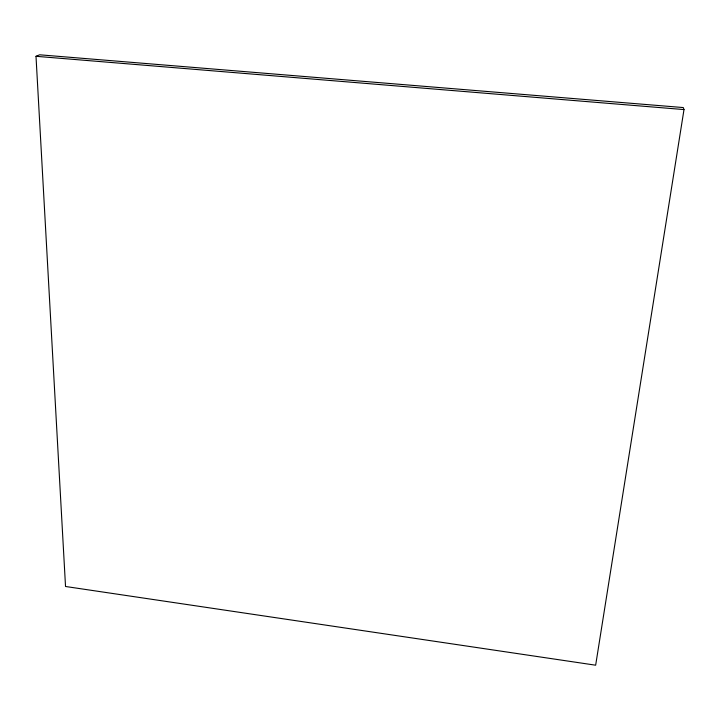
<?xml version="1.0" encoding="UTF-8"?>
<svg xmlns="http://www.w3.org/2000/svg" width="720" height="720" viewBox="0 0 720 720"><rect width="100%" height="100%" fill="white"/><g stroke="black" fill="none" stroke-linecap="round" stroke-linejoin="round"><path stroke-width="1.08" d="M684 109.575L595.656 665.199L65.529 586.485L36 56.304L39.672 54.801L683.28 107.559L684 109.575L36 56.304"/></g></svg>
